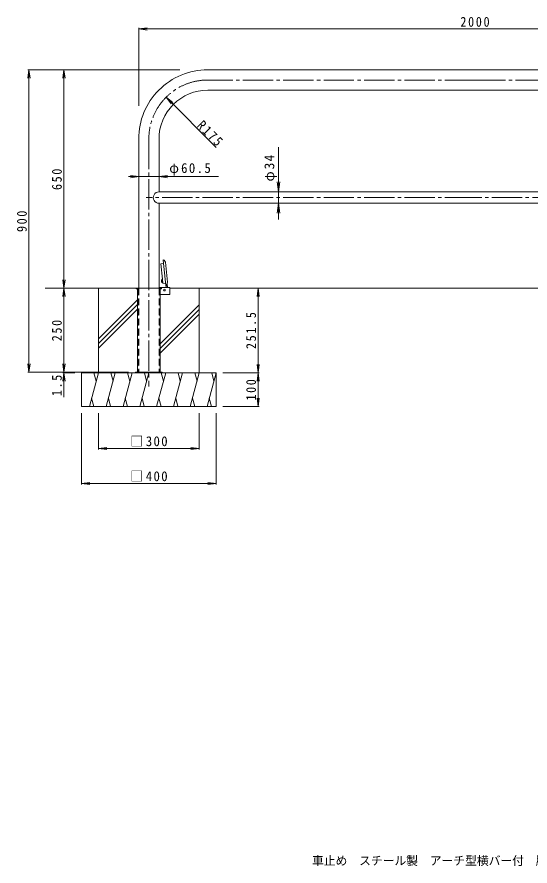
# Model space of a CAD drawing. Units: millimetres, scale not verified. Extents: x -1823 to 1786, y -1380 to 1241.
# Drawn here: x -1823 to -298, y -1380 to 1146 of the extents above; entities that cross this region are included whole.
import ezdxf
from ezdxf.enums import TextEntityAlignment as Align

# ---------------------------------------------------------------- set-up
doc = ezdxf.new("R2010")
doc.units = ezdxf.units.MM
doc.header["$LTSCALE"] = 10
doc.linetypes.add('CHAIN2', pattern=[12, 9, -1, 1, -1])
doc.linetypes.add('DASHED2', pattern=[3, 2, -1])
for name, color, linetype, lineweight in [('C-0', 4, 'Continuous', 9), ('C-1', 7, 'Continuous', 9), ('C-2', 3, 'Continuous', 9), ('C-3', 3, 'DASHED2', 9), ('C-4', 7, 'Continuous', 9), ('C-6', 2, 'Continuous', 9), ('C-9', 7, 'Continuous', 9), ('C-B', 2, 'Continuous', 9), ('C-E', 6, 'Continuous', 5)]:
    doc.layers.add(name, color=color, linetype=linetype, lineweight=lineweight)
doc.layers.add('F-F_F-Fﾚｲﾔ', color=2, linetype='Continuous')
doc.styles.add('ＭＳ ゴシック', font='')
doc.styles.get('ＭＳ ゴシック').set_extended_font_data('MS Gothic')

msp = doc.modelspace()

# ---------------------------------------------------------------- linework, layer by layer
at = {"layer": 'C-0', "color": 7, "linetype": 'CHAIN2'}
for p, q in [((-461.67, 958.61), (-1256.42, 958.61)), ((-461.67, 958.61), (333.08, 958.61)), ((-1431.42, 783.61), (-1431.42, 46.96)), ((-461.67, 608.86), (-1439.01, 608.86)), ((518.53, 608.86), (-461.67, 608.86))]:
    msp.add_line(p, q, dxfattribs=at)
at = {"layer": 'C-0'}
for p, q in [((-1388.87, 413.75), (-1395.86, 412.12)), ((-1381.04, 347.66), (-1388.97, 423.05)), ((-1388.71, 423.27), (-1386.33, 422.62)), ((-1386.33, 422.62), (-1381.72, 416.27)), ((-1375.51, 357.17), (-1381.72, 416.27)), ((-1382.55, 353.6), (-1389.72, 353.74)), ((-1375.51, 357.17), (-1376.69, 354.08)), ((-1468.92, 338.86), (-1431.42, 338.86)), ((-1468.92, 338.86), (-1468.92, 337.36)), ((-1468.92, 338.86), (-1468.92, 337.36)), ((-1465.42, 337.36), (-1468.92, 337.36)), ((-1465.42, 337.36), (-1465.42, 88.86)), ((-1393.92, 338.86), (-1431.42, 338.86)), ((-1397.42, 337.36), (-1397.42, 88.86)), ((-1393.92, 337.36), (-1397.42, 337.36)), ((-1393.92, 338.86), (-1393.92, 337.36))]:
    msp.add_line(p, q, dxfattribs=at)
at = {"layer": 'C-0', "linetype": 'DASHED2'}
for p, q in [((-1463.92, 337.36), (-1463.92, 88.86)), ((-1398.92, 337.36), (-1398.92, 88.86))]:
    msp.add_line(p, q, dxfattribs=at)
at = {"layer": 'C-0'}
msp.add_lwpolyline([(-1395.86, 412.12), (-1391.07, 366.52), (-1391.06, 366.47)], dxfattribs=at)
at = {"layer": 'C-0', "color": 7, "linetype": 'CHAIN2'}
msp.add_arc((-1256.42, 783.61), 175, 89.99976, 180, dxfattribs=at)
at = {"layer": 'C-0'}
for centre, radius, start, end in [((-1388.77, 423.07), 0.2, 74.79398, 186), ((-1389.1, 414.72), 1, 283.12502, 6), ((-1382.57, 352.6), 1, 6, 88.87498), ((-1380.84, 347.68), 0.2, 186, 297.20602)]:
    msp.add_arc(centre, radius, start, end, dxfattribs=at)
at = {"layer": 'C-0', "linetype": 'DASHED2'}
for centre, start, end in [((-1465.42, 337.36), 0, 90), ((-1397.42, 337.36), 90, 180)]:
    msp.add_arc(centre, 1.5, start, end, dxfattribs=at)
at = {"layer": 'C-1', "color": 4}
for p, q in [((-1391.06, 366.47), (-1389.72, 353.74)), ((-1376.69, 354.08), (-1378.6, 349.11)), ((-1378.6, 349.11), (-1380.75, 347.5))]:
    msp.add_line(p, q, dxfattribs=at)
at = {"layer": 'C-1', "color": 3}
for p, q in [((-1370.17, 341.16), (-1401.17, 341.16)), ((-1368.67, 322.16), (-1368.67, 339.66)), ((-1370.17, 320.66), (-1397.42, 320.66))]:
    msp.add_line(p, q, dxfattribs=at)
at = {"layer": 'C-1'}
for p, q in [((-1391.42, 88.86), (-1471.42, 88.86)), ((-1471.42, 88.86), (-1471.42, 87.36)), ((-1443.92, 88.86), (-1443.92, 87.36)), ((-1418.92, 88.86), (-1418.92, 87.36)), ((-1391.42, 88.86), (-1391.42, 87.36))]:
    msp.add_line(p, q, dxfattribs=at)
at = {"layer": 'C-1', "color": 3}
for centre, start, end in [((-1370.17, 339.66), 0, 90), ((-1370.17, 322.16), 270, 0)]:
    msp.add_arc(centre, 1.5, start, end, dxfattribs=at)
at = {"layer": 'C-2'}
for p, q in [((-461.67, 988.86), (-1256.42, 988.86)), ((-461.67, 988.86), (333.08, 988.86)), ((-461.67, 928.36), (-1256.42, 928.36)), ((-461.67, 928.36), (333.08, 928.36)), ((-1461.67, 783.61), (-1461.67, 338.86)), ((-1401.17, 783.61), (-1401.17, 625.86)), ((-461.67, 625.86), (-1401.17, 625.86)), ((-461.67, 625.86), (477.83, 625.86)), ((-1401.17, 591.86), (-461.67, 591.86)), ((-1401.17, 591.86), (-1401.17, 338.86)), ((477.83, 591.86), (-461.67, 591.86))]:
    msp.add_line(p, q, dxfattribs=at)
for centre, radius, start, end in [((-1256.42, 783.61), 205.25, 89.99977, 180), ((-1256.42, 783.61), 144.75, 89.9998, 180), ((-1401.17, 608.86), 17, 89.99959, 270)]:
    msp.add_arc(centre, radius, start, end, dxfattribs=at)
at = {"layer": 'C-3'}
for p, q in [((-1461.67, 338.86), (-1461.67, 88.86)), ((-1401.17, 338.86), (-1401.17, 88.86))]:
    msp.add_line(p, q, dxfattribs=at)
at = {"layer": 'C-4'}
for p, q in [((-1461.67, 1110.75), (-1436.88, 1114.01)), ((-1461.67, 1113.75), (-1461.67, 881.38)), ((-1461.67, 1110.75), (538.33, 1110.75)), ((-1461.67, 1110.75), (-1436.88, 1107.49)), ((-1787.91, 988.86), (-1791.18, 964.07)), ((-1790.91, 988.86), (-1339.7, 988.86)), ((-1787.91, 988.86), (-1787.91, 88.86)), ((-1787.91, 988.86), (-1784.65, 964.07)), ((-1683.85, 988.86), (-1687.11, 964.07)), ((-1683.85, 988.86), (-1683.85, 338.86)), ((-1683.85, 988.86), (-1680.58, 964.07)), ((-1380.16, 907.35), (-1360.33, 892.14)), ((-1045.73, 758.44), (-1045.73, 543.81)), ((-1224.07, 671.22), (-1492.13, 671.22)), ((-1461.67, 671.22), (-1486.46, 674.48)), ((-1461.67, 671.22), (-1486.46, 667.95)), ((-1461.67, 671.22), (-1461.67, 669.42)), ((-1401.17, 671.22), (-1376.38, 674.48)), ((-1401.17, 671.22), (-1401.17, 669.42)), ((-1401.17, 671.22), (-1376.38, 667.95)), ((-1045.73, 625.86), (-1049.64, 655.6)), ((-1045.73, 625.86), (-1041.81, 655.6)), ((-1045.73, 625.86), (-1042.73, 625.86)), ((-1045.73, 591.86), (-1049.64, 562.12)), ((-1045.73, 591.86), (-1042.73, 591.86)), ((-1045.73, 591.86), (-1041.81, 562.12)), ((-1683.85, 338.86), (-1687.11, 363.65)), ((-1683.85, 338.86), (-1680.58, 363.65)), ((-1683.85, 338.86), (-1687.11, 314.08)), ((-1683.85, 338.86), (-1680.58, 314.08)), ((-1683.85, 338.86), (-1683.85, 14.5)), ((-1106.5, 338.86), (-1109.76, 314.08)), ((-1106.5, 338.86), (-1106.5, 87.36)), ((-1106.5, 338.86), (-1103.23, 314.08)), ((-1787.91, 88.86), (-1791.18, 113.65)), ((-1787.91, 88.86), (-1784.65, 113.65)), ((-1683.85, 88.86), (-1687.11, 113.65)), ((-1683.85, 88.86), (-1680.58, 113.65)), ((-1106.5, 87.36), (-1109.76, 112.15)), ((-1106.5, 87.36), (-1103.23, 112.15)), ((-1790.91, 88.86), (-1491.42, 88.86)), ((-1683.85, 87.36), (-1687.11, 62.58)), ((-1686.85, 87.36), (-1651.42, 87.36)), ((-1683.85, 87.36), (-1680.58, 62.58)), ((-1103.5, 87.36), (-1211.42, 87.36)), ((-1106.5, 87.36), (-1109.76, 62.58)), ((-1106.5, 87.36), (-1106.5, -12.64)), ((-1106.5, 87.36), (-1103.23, 62.58)), ((-1106.5, -12.64), (-1109.76, 12.15)), ((-1106.5, -12.64), (-1103.23, 12.15)), ((-1103.5, -12.64), (-1211.42, -12.64)), ((-1631.42, -244.74), (-1631.42, -32.64)), ((-1581.42, -140.63), (-1581.42, -32.64)), ((-1281.42, -140.63), (-1281.42, -32.64)), ((-1231.42, -244.74), (-1231.42, -32.64)), ((-1581.42, -137.63), (-1556.63, -134.37)), ((-1581.42, -137.63), (-1281.42, -137.63)), ((-1581.42, -137.63), (-1556.63, -140.89)), ((-1281.42, -137.63), (-1306.21, -134.37)), ((-1281.42, -137.63), (-1306.21, -140.89)), ((-1631.42, -241.74), (-1606.63, -238.48)), ((-1631.42, -241.74), (-1231.42, -241.74)), ((-1631.42, -241.74), (-1606.63, -245.01)), ((-1231.42, -241.74), (-1256.21, -238.48)), ((-1231.42, -241.74), (-1256.21, -245.01))]:
    msp.add_line(p, q, dxfattribs=at)
msp.add_lwpolyline([(-1230.97, 758.07), (-1380.16, 907.35), (-1364.94, 887.52)], dxfattribs=at)
at = {"layer": 'C-6'}
for p, q in [((-1393.16, 363.48), (-1393.87, 362.6)), ((-1393.87, 362.6), (-1392.68, 362.73)), ((-1393.41, 358.23), (-1393.87, 362.6)), ((-1393.41, 358.23), (-1392.22, 358.35)), ((-1392.53, 357.51), (-1393.41, 358.23)), ((-1393.16, 363.48), (-1392.76, 363.52)), ((-1392.53, 357.51), (-1392.14, 357.56)), ((-1375.53, 341.16), (-1376.85, 353.67))]:
    msp.add_line(p, q, dxfattribs=at)
at = {"layer": 'C-9'}
for p, q in [((-1380.36, 341.16), (-1381.04, 347.66)), ((-1377.14, 341.16), (-1378.11, 350.39))]:
    msp.add_line(p, q, dxfattribs=at)
at = {"layer": 'C-B'}
for p, q in [((-1392.97, 365.51), (-1392.62, 366.3)), ((-1392.97, 365.51), (-1391.93, 355.57)), ((-1392.62, 366.3), (-1391.06, 366.47)), ((-1391.93, 355.57), (-1391.42, 354.87)), ((-1391.42, 354.87), (-1389.86, 355.03))]:
    msp.add_line(p, q, dxfattribs=at)
at = {"layer": 'C-E'}
for p, q in [((-1468.92, 338.86), (-1739.58, 338.86)), ((-1581.42, 87.36), (-1581.42, 338.86)), ((-1368.67, 338.86), (445.33, 338.86)), ((-1281.42, 87.36), (-1281.42, 338.86)), ((-1465.42, 304.67), (-1581.42, 188.67)), ((-1465.42, 290.53), (-1581.42, 174.53)), ((-1281.42, 289.79), (-1397.42, 173.79)), ((-1465.42, 276.39), (-1581.42, 160.39)), ((-1281.42, 275.65), (-1397.42, 159.65)), ((-1281.42, 261.5), (-1397.42, 145.5)), ((-1631.42, 87.36), (-1231.42, 87.36)), ((-1631.42, -12.64), (-1631.42, 87.36)), ((-1581.42, 87.36), (-1608.21, -12.64)), ((-1594.47, 87.36), (-1587.94, 63.01)), ((-1531.42, 87.36), (-1558.21, -12.64)), ((-1544.47, 87.36), (-1537.94, 63.01)), ((-1481.42, 87.36), (-1508.21, -12.64)), ((-1494.47, 87.36), (-1487.94, 63.01)), ((-1431.42, 87.36), (-1458.21, -12.64)), ((-1444.47, 87.36), (-1437.94, 63.01)), ((-1381.42, 87.36), (-1408.21, -12.64)), ((-1394.47, 87.36), (-1387.94, 63.01)), ((-1331.42, 87.36), (-1358.21, -12.64)), ((-1344.47, 87.36), (-1337.94, 63.01)), ((-1281.42, 87.36), (-1308.21, -12.64)), ((-1294.47, 87.36), (-1287.94, 63.01)), ((-1231.42, 87.36), (-1258.21, -12.64)), ((-1244.47, 87.36), (-1237.94, 63.01)), ((-1231.42, -12.64), (-1231.42, 87.36)), ((-1595.17, -12.64), (-1601.69, 11.71)), ((-1545.17, -12.64), (-1551.69, 11.71)), ((-1495.17, -12.64), (-1501.69, 11.71)), ((-1445.17, -12.64), (-1451.69, 11.71)), ((-1395.17, -12.64), (-1401.69, 11.71)), ((-1345.17, -12.64), (-1351.69, 11.71)), ((-1295.17, -12.64), (-1301.69, 11.71)), ((-1245.17, -12.64), (-1251.69, 11.71)), ((-1631.42, -12.64), (-1231.42, -12.64))]:
    msp.add_line(p, q, dxfattribs=at)
at = {"layer": 'C-E', "color": 4, "lineweight": 9}
msp.add_circle((-1385.07, 333.36), 2.5, dxfattribs=at)

# ---------------------------------------------------------------- texts
at = {"layer": 'C-4', "color": 2, "char_height": 29.33, "attachment_point": 7, "style": 'ＭＳ ゴシック'}
for s, insert in [('\\T1.28;\\W0.9;2000', (-505.42, 1116.75)), ('\\T1.22;\\W0.95;φ60.5', (-1370.71, 674.22)), ('\\T1.21;\\W0.95;□300', (-1486.42, -131.63)), ('\\T1.21;\\W0.95;□400', (-1486.42, -235.74))]:
    msp.add_mtext(s, dxfattribs=dict(at, insert=insert))
for s, insert, rotation in [('\\T1.28;\\W0.9;R175', (-1291.21, 820.42), 315), ('\\T1.19;φ34', (-1050.73, 656.65), 90), ('\\T1.27;\\W0.9;650', (-1689.85, 631.36), 90), ('\\T1.27;\\W0.9;900', (-1793.91, 506.36), 90), ('\\T1.28;\\W0.9;251.5', (-1112.5, 158.11), 90), ('\\T1.27;\\W0.9;250', (-1689.85, 181.36), 90), ('\\T1.27;\\W0.9;1.5', (-1689.85, 18.01), 90), ('\\T1.27;\\W0.9;100', (-1112.5, 4.86), 90)]:
    msp.add_mtext(s, dxfattribs=dict(at, insert=insert, rotation=rotation))
at = {"layer": 'F-F_F-Fﾚｲﾔ', "style": 'ＭＳ ゴシック'}
msp.add_text('車止め\u3000スチール製\u3000アーチ型横バー付\u3000脱着式\u3000鋳鉄製蓋\u3000ＹＢＷ６Ｌ２０－ＨＤ', height=25.66, dxfattribs=at).set_placement((-946.36, -1384.98), align=Align.BOTTOM_LEFT)

doc.saveas('drawing.dxf')
